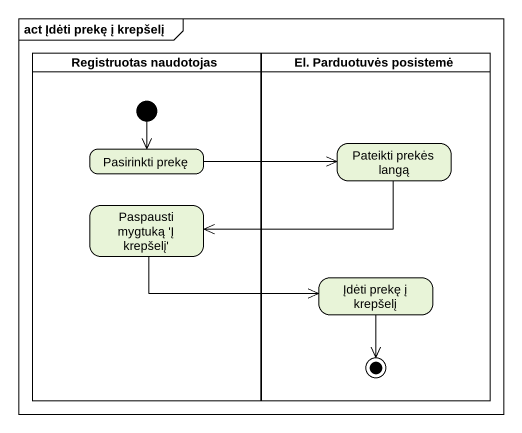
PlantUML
@startuml
mainframe act Įdėti prekę į krepšelį
hide empty description
state "Registruotas naudotojas" as Registruotas_naudotojas <<partition>> {
  state "Pasirinkti prekę" as Pasirinkti_prekę
  state "Paspausti mygtuką 'Į krepšelį'" as Paspausti_mygtuką_Į_krepšelį
  [*] --> Pasirinkti_prekę
}
state "El. Parduotuvės posistemė" as El_Parduotuvės_posistemė <<partition>> {
  state "Pateikti prekės langą" as Pateikti_prekės_langą
  state "Įdėti prekę į krepšelį" as Įdėti_prekę_į_krepšelį
  Įdėti_prekę_į_krepšelį --> [*]
}
Pasirinkti_prekę -right-> Pateikti_prekės_langą
Pateikti_prekės_langą -left-> Paspausti_mygtuką_Į_krepšelį
Paspausti_mygtuką_Į_krepšelį -right-> Įdėti_prekę_į_krepšelį
@enduml
